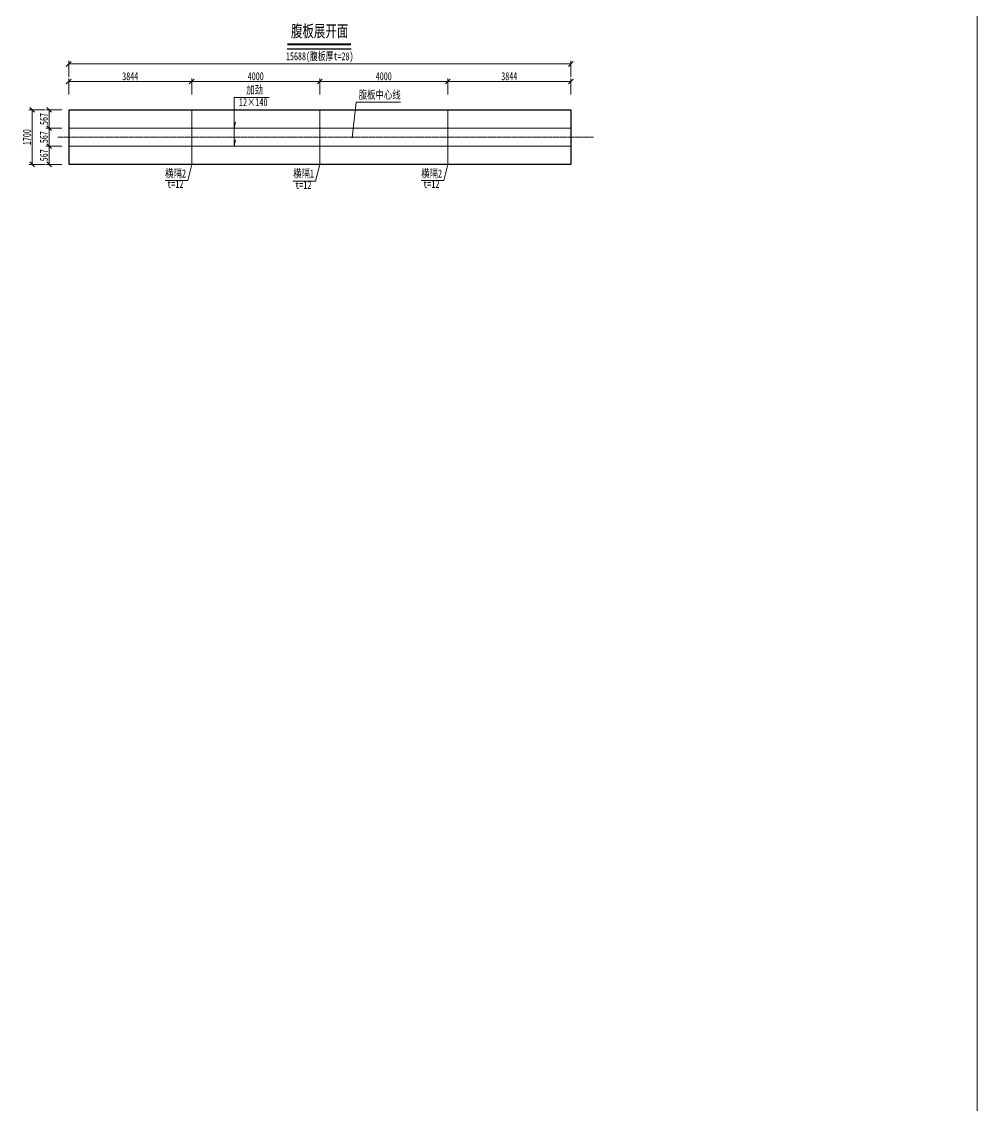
# Model space of a CAD drawing. Header units: millimetres. Extents: x -358959 to 47, y -122282 to 697692.
# Drawn here: x -191402 to -161541, y -46520 to -12662 of the extents above; entities that cross this region are included whole.
import ezdxf
from ezdxf.enums import TextEntityAlignment as Align

# ---------------------------------------------------------------- set-up
doc = ezdxf.new("R2010")
doc.units = ezdxf.units.MM
doc.header["$LTSCALE"] = 2
doc.header["$PDMODE"] = 34
doc.linetypes.add('CENTER2', pattern=[28.575, 19.05, -3.175, 3.175, -3.175])
doc.linetypes.add('DASHED', pattern=[0.75, 0.5, -0.25])
doc.layers.get('Defpoints').update_dxf_attribs({"color": 8, "lineweight": 9})
for name, color, linetype, lineweight in [('中心线', 7, 'CENTER2', 15), ('标注', 4, 'Continuous', 13), ('标注线及字体', 2, 'Continuous', 15), ('桥 构造粗实', 1, 'Continuous', 30), ('虚线', 4, 'DASHED', 15)]:
    doc.layers.add(name, color=color, linetype=linetype, lineweight=lineweight)
doc.styles.add('111', font='仿宋_GB2312.ttf', dxfattribs={"width": 0.7})
doc.styles.add('BM_Anno', font='仿宋_GB2312.ttf', dxfattribs={"width": 0.85})
doc.dimstyles.new('200', dxfattribs={"dimscale": 0, "dimtxt": 2.5, "dimasz": 1.5, "dimexe": 1, "dimexo": 1, "dimgap": 0.4, "dimtad": 1, "dimdec": 0, "dimdsep": 46, "dimtxsty": '111', "dimblk": 'OBLIQUE', "dimcen": 0, "dimclrd": 256, "dimclre": 256, "dimclrt": 256, "dimadec": 4, "dimazin": 0, "dimtfac": 1, "dimtdec": 0, "dimtmove": 2, "dimatfit": 3, "dimfxl": 4, "dimfxlon": 1, "dimtolj": 1, "dimlwd": -1, "dimlwe": -1, "dimarcsym": 0})

# ---------------------------------------------------------------- blocks, each defined once
blk = doc.blocks.new('_Oblique')
at = {"color": 0, "linetype": 'ByBlock', "lineweight": -2}
blk.add_line((-0.5, -0.5), (0.5, 0.5), dxfattribs=at)
blk = doc.blocks.new('*D112')
at = {"layer": 'Defpoints', "color": 0, "ltscale": 5, "transparency": 16777216}
for p in [(-189932, -15419), (-190543, -15986), (-189932, -15986)]:
    blk.add_point(p, dxfattribs=at)
at = {"layer": '标注', "ltscale": 5, "transparency": 16777216}
for p, q in [((-190143, -15419), (-190643, -15419)), ((-190543, -15419), (-190543, -15986)), ((-190143, -15986), (-190643, -15986))]:
    blk.add_line(p, q, dxfattribs=at)
at = {"layer": '标注', "ltscale": 5, "transparency": 16777216, "xscale": 149.9999999999999, "yscale": 149.9999999999999, "zscale": 149.9999999999999}
for p, rotation in [((-190543, -15419), 90), ((-190543, -15986), 270)]:
    blk.add_blockref('_Oblique', p, dxfattribs=dict(at, rotation=rotation))
at = {"layer": '标注', "ltscale": 5, "transparency": 16777216, "insert": (-190708, -15702), "char_height": 250, "attachment_point": 5, "rotation": 90, "style": '111'}
blk.add_mtext('\\A1;567', dxfattribs=at)
blk = doc.blocks.new('*D113')
at = {"layer": 'Defpoints', "color": 0, "ltscale": 5, "transparency": 16777216}
for p in [(-189932, -16552), (-190543, -17119), (-189932, -17119)]:
    blk.add_point(p, dxfattribs=at)
at = {"layer": '标注', "ltscale": 5, "transparency": 16777216}
for p, q in [((-190143, -16552), (-190643, -16552)), ((-190543, -16552), (-190543, -17119)), ((-190143, -17119), (-190643, -17119))]:
    blk.add_line(p, q, dxfattribs=at)
at = {"layer": '标注', "ltscale": 5, "transparency": 16777216, "xscale": 149.9999999999999, "yscale": 149.9999999999999, "zscale": 149.9999999999999}
for p, rotation in [((-190543, -16552), 90), ((-190543, -17119), 270)]:
    blk.add_blockref('_Oblique', p, dxfattribs=dict(at, rotation=rotation))
at = {"layer": '标注', "ltscale": 5, "transparency": 16777216, "insert": (-190708, -16836), "char_height": 250, "attachment_point": 5, "rotation": 90, "style": '111'}
blk.add_mtext('\\A1;567', dxfattribs=at)
blk = doc.blocks.new('*D114')
at = {"layer": 'Defpoints', "color": 0, "ltscale": 5, "transparency": 16777216}
for p in [(-191073, -15419), (-189932, -15419), (-189932, -17119)]:
    blk.add_point(p, dxfattribs=at)
at = {"layer": '标注', "ltscale": 5, "transparency": 16777216}
for p, q in [((-190673, -15419), (-191173, -15419)), ((-191073, -17119), (-191073, -15419)), ((-190673, -17119), (-191173, -17119))]:
    blk.add_line(p, q, dxfattribs=at)
at = {"layer": '标注', "ltscale": 5, "transparency": 16777216, "xscale": 149.9999999999999, "yscale": 149.9999999999999, "zscale": 149.9999999999999}
for p, rotation in [((-191073, -15419), 90), ((-191073, -17119), 270)]:
    blk.add_blockref('_Oblique', p, dxfattribs=dict(at, rotation=rotation))
at = {"layer": '标注', "ltscale": 5, "transparency": 16777216, "insert": (-191238, -16269), "char_height": 250, "attachment_point": 5, "rotation": 90, "style": '111'}
blk.add_mtext('\\A1;1700', dxfattribs=at)
blk = doc.blocks.new('*D115')
at = {"layer": 'Defpoints', "color": 0, "ltscale": 5, "transparency": 16777216}
for p in [(-182088, -14533), (-186088, -15419), (-182088, -15419)]:
    blk.add_point(p, dxfattribs=at)
at = {"layer": '标注', "ltscale": 5, "transparency": 16777216}
for p, q in [((-186088, -14933), (-186088, -14433)), ((-186088, -14533), (-182088, -14533)), ((-182088, -14933), (-182088, -14433))]:
    blk.add_line(p, q, dxfattribs=at)
at = {"layer": '标注', "ltscale": 5, "transparency": 16777216, "xscale": 149.9999999999999, "yscale": 149.9999999999999, "zscale": 149.9999999999999, "rotation": 180}
blk.add_blockref('_Oblique', (-186088, -14533), dxfattribs=at)
at = {"layer": '标注', "ltscale": 5, "transparency": 16777216, "xscale": 149.9999999999999, "yscale": 149.9999999999999, "zscale": 149.9999999999999}
blk.add_blockref('_Oblique', (-182088, -14533), dxfattribs=at)
at = {"layer": '标注', "ltscale": 5, "transparency": 16777216, "insert": (-184088, -14368), "char_height": 250, "attachment_point": 5, "style": '111'}
blk.add_mtext('\\A1;4000', dxfattribs=at)
blk = doc.blocks.new('*D116')
at = {"layer": 'Defpoints', "color": 0, "ltscale": 5, "transparency": 16777216}
for p in [(-189932, -14533), (-189932, -15419), (-186088, -15419)]:
    blk.add_point(p, dxfattribs=at)
at = {"layer": '标注', "ltscale": 5, "transparency": 16777216}
for p, q in [((-189932, -14933), (-189932, -14433)), ((-186088, -14533), (-189932, -14533)), ((-186088, -14933), (-186088, -14433))]:
    blk.add_line(p, q, dxfattribs=at)
at = {"layer": '标注', "ltscale": 5, "transparency": 16777216, "xscale": 149.9999999999999, "yscale": 149.9999999999999, "zscale": 149.9999999999999, "rotation": 180}
blk.add_blockref('_Oblique', (-189932, -14533), dxfattribs=at)
at = {"layer": '标注', "ltscale": 5, "transparency": 16777216, "xscale": 149.9999999999999, "yscale": 149.9999999999999, "zscale": 149.9999999999999}
blk.add_blockref('_Oblique', (-186088, -14533), dxfattribs=at)
at = {"layer": '标注', "ltscale": 5, "transparency": 16777216, "insert": (-188010, -14368), "char_height": 250, "attachment_point": 5, "style": '111'}
blk.add_mtext('\\A1;3844', dxfattribs=at)
blk = doc.blocks.new('*D117')
at = {"layer": 'Defpoints', "color": 0, "ltscale": 5, "transparency": 16777216}
for p in [(-174244, -13983), (-189932, -15419), (-174244, -15419)]:
    blk.add_point(p, dxfattribs=at)
at = {"layer": '标注', "ltscale": 5, "transparency": 16777216}
for p, q in [((-189932, -14383), (-189932, -13883)), ((-189932, -13983), (-174244, -13983)), ((-174244, -14383), (-174244, -13883))]:
    blk.add_line(p, q, dxfattribs=at)
at = {"layer": '标注', "ltscale": 5, "transparency": 16777216, "xscale": 149.9999999999999, "yscale": 149.9999999999999, "zscale": 149.9999999999999, "rotation": 180}
blk.add_blockref('_Oblique', (-189932, -13983), dxfattribs=at)
at = {"layer": '标注', "ltscale": 5, "transparency": 16777216, "xscale": 149.9999999999999, "yscale": 149.9999999999999, "zscale": 149.9999999999999}
blk.add_blockref('_Oblique', (-174244, -13983), dxfattribs=at)
at = {"layer": '标注', "ltscale": 5, "transparency": 16777216, "insert": (-182088, -13775), "char_height": 250, "attachment_point": 5, "style": '111'}
blk.add_mtext('\\A1;15688(腹板厚t=28)', dxfattribs=at)
blk = doc.blocks.new('*D118')
at = {"layer": 'Defpoints', "color": 0, "ltscale": 5, "transparency": 16777216}
for p in [(-178088, -14533), (-182088, -15419), (-178088, -15419)]:
    blk.add_point(p, dxfattribs=at)
at = {"layer": '标注', "ltscale": 5, "transparency": 16777216}
for p, q in [((-182088, -14933), (-182088, -14433)), ((-182088, -14533), (-178088, -14533)), ((-178088, -14933), (-178088, -14433))]:
    blk.add_line(p, q, dxfattribs=at)
at = {"layer": '标注', "ltscale": 5, "transparency": 16777216, "xscale": 149.9999999999999, "yscale": 149.9999999999999, "zscale": 149.9999999999999, "rotation": 180}
blk.add_blockref('_Oblique', (-182088, -14533), dxfattribs=at)
at = {"layer": '标注', "ltscale": 5, "transparency": 16777216, "xscale": 149.9999999999999, "yscale": 149.9999999999999, "zscale": 149.9999999999999}
blk.add_blockref('_Oblique', (-178088, -14533), dxfattribs=at)
at = {"layer": '标注', "ltscale": 5, "transparency": 16777216, "insert": (-180088, -14368), "char_height": 250, "attachment_point": 5, "style": '111'}
blk.add_mtext('\\A1;4000', dxfattribs=at)
blk = doc.blocks.new('*D119')
at = {"layer": 'Defpoints', "color": 0, "ltscale": 5, "transparency": 16777216}
for p in [(-174244, -14533), (-178088, -15419), (-174244, -15419)]:
    blk.add_point(p, dxfattribs=at)
at = {"layer": '标注', "ltscale": 5, "transparency": 16777216}
for p, q in [((-178088, -14933), (-178088, -14433)), ((-178088, -14533), (-174244, -14533)), ((-174244, -14933), (-174244, -14433))]:
    blk.add_line(p, q, dxfattribs=at)
at = {"layer": '标注', "ltscale": 5, "transparency": 16777216, "xscale": 149.9999999999999, "yscale": 149.9999999999999, "zscale": 149.9999999999999, "rotation": 180}
blk.add_blockref('_Oblique', (-178088, -14533), dxfattribs=at)
at = {"layer": '标注', "ltscale": 5, "transparency": 16777216, "xscale": 149.9999999999999, "yscale": 149.9999999999999, "zscale": 149.9999999999999}
blk.add_blockref('_Oblique', (-174244, -14533), dxfattribs=at)
at = {"layer": '标注', "ltscale": 5, "transparency": 16777216, "insert": (-176166, -14368), "char_height": 250, "attachment_point": 5, "style": '111'}
blk.add_mtext('\\A1;3844', dxfattribs=at)
blk = doc.blocks.new('*D4003')
at = {"layer": 'Defpoints', "color": 0, "ltscale": 5, "transparency": 16777216}
for p in [(-189932, -15986), (-190543, -16552), (-189932, -16552)]:
    blk.add_point(p, dxfattribs=at)
at = {"layer": '标注', "ltscale": 5, "transparency": 16777216}
for p, q in [((-190143, -15986), (-190643, -15986)), ((-190543, -15986), (-190543, -16552)), ((-190143, -16552), (-190643, -16552))]:
    blk.add_line(p, q, dxfattribs=at)
at = {"layer": '标注', "ltscale": 5, "transparency": 16777216, "xscale": 149.9999999999999, "yscale": 149.9999999999999, "zscale": 149.9999999999999}
for p, rotation in [((-190543, -15986), 90), ((-190543, -16552), 270)]:
    blk.add_blockref('_Oblique', p, dxfattribs=dict(at, rotation=rotation))
at = {"layer": '标注', "ltscale": 5, "transparency": 16777216, "insert": (-190708, -16269), "char_height": 250, "attachment_point": 5, "rotation": 90, "style": '111'}
blk.add_mtext('\\A1;567', dxfattribs=at)

msp = doc.modelspace()

# ---------------------------------------------------------------- linework, layer by layer
at = {"color": 4}
msp.add_line((-183103.3, -13505.9), (-181106.5, -13505.9), dxfattribs=at)
at = {"color": 6, "const_width": 66.7}
msp.add_lwpolyline([(-183103.3, -13372.6), (-181106.5, -13372.6)], dxfattribs=at)
at = {"layer": '中心线', "ltscale": 0.2}
msp.add_line((-190271.2, -16269.1), (-173530.2, -16269.1), dxfattribs=at)
at = {"layer": '标注', "ltscale": 5}
msp.add_line((-161541.3, 29242), (-161541.3, -122282.1), dxfattribs=at)
at = {"layer": '标注'}
for p, q in [((-184762.4, -16552.4), (-184762.4, -15032)), ((-184762.4, -15032), (-183668.3, -15032)), ((-181071.9, -16294.1), (-180947.2, -15179.5)), ((-180947.2, -15179.5), (-179560.9, -15179.5)), ((-184762.4, -15985.7), (-184720.1, -15792)), ((-184762.4, -16552.4), (-184720.1, -16358.7)), ((-186087.6, -17119.1), (-186213.3, -17619)), ((-182087.6, -17119.1), (-182219.6, -17644.2)), ((-178087.6, -17119.1), (-178213.3, -17619)), ((-186920.6, -17619), (-186213.3, -17619)), ((-182926.9, -17644.2), (-182219.6, -17644.2)), ((-178920.6, -17619), (-178213.3, -17619))]:
    msp.add_line(p, q, dxfattribs=at)
at = {"layer": '桥 构造粗实'}
for p, q in [((-189931.6, -15419.1), (-189931.6, -17119.1)), ((-189931.6, -15419.1), (-174243.6, -15419.1)), ((-174243.6, -15419.1), (-174243.6, -17119.1)), ((-174243.6, -17119.1), (-189931.6, -17119.1))]:
    msp.add_line(p, q, dxfattribs=at)
at = {"layer": '虚线', "color": 2, "ltscale": 2}
for p, q in [((-186087.6, -15419.1), (-186087.6, -17119.1)), ((-182087.6, -15419.1), (-182087.6, -17119.1)), ((-178087.6, -15419.1), (-178087.6, -17119.1))]:
    msp.add_line(p, q, dxfattribs=at)
at = {"layer": '虚线', "ltscale": 2}
for p, q in [((-189931.6, -15985.7), (-174243.6, -15985.7)), ((-189931.6, -16552.4), (-174243.6, -16552.4))]:
    msp.add_line(p, q, dxfattribs=at)

# ---------------------------------------------------------------- texts
at = {"layer": '标注', "linetype": 'DASHED', "style": 'BM_Anno', "width": 0.75}
for s, p in [('加劲', (-184385.7, -14990.4)), ('腹板中心线', (-180871.5, -15145.1)), ('12×140', (-184612.4, -15375.4)), ('横隔2', (-186919.2, -17607)), ('横隔1', (-182919.2, -17607)), ('横隔2', (-178919.2, -17607)), ('t=12', (-186856.3, -17928.7)), ('t=12', (-182856.3, -17960.1)), ('t=12', (-178856.3, -17928.7))]:
    msp.add_text(s, height=250, dxfattribs=at).set_placement(p, align=Align.BOTTOM_LEFT)
at = {"layer": '标注线及字体', "color": 0, "style": '111', "width": 0.7}
msp.add_text('腹板展开面', height=375, dxfattribs=at).set_placement((-182091.1, -12948), align=Align.MIDDLE)

# ---------------------------------------------------------------- dimensions: what is measured, and where the dimension line sits
at = {"layer": '标注', "ltscale": 5}
dim = msp.add_linear_dim(base=(-174243.6, -13982.9), p1=(-189931.6, -15419.1), p2=(-174243.6, -15419.1), text='<>(腹板厚t=28)', dimstyle='200', override={"dimscale": 100, "dimarcsym": 1}, dxfattribs=at)
dim.commit()
dim.dimension.update_dxf_attribs({"geometry": '*D117', "text_midpoint": (-182087.6, -13774.7)})
for base, p1, p2, picture, middle in [((-189931.6, -14533.1), (-186087.6, -15419.1), (-189931.6, -15419.1), '*D116', (-188009.6, -14368.1)), ((-182087.6, -14533.1), (-186087.6, -15419.1), (-182087.6, -15419.1), '*D115', (-184087.6, -14368.1)), ((-178087.6, -14533.1), (-182087.6, -15419.1), (-178087.6, -15419.1), '*D118', (-180087.6, -14368.1)), ((-174243.6, -14533.1), (-178087.6, -15419.1), (-174243.6, -15419.1), '*D119', (-176165.6, -14368.1))]:
    dim = msp.add_linear_dim(base=base, p1=p1, p2=p2, dimstyle='200', override={"dimscale": 100, "dimarcsym": 1}, dxfattribs=at)
    dim.commit()
    dim.dimension.update_dxf_attribs({"geometry": picture, "text_midpoint": middle})
for base, p1, p2, picture, middle in [((-191072.6, -15419.1), (-189931.6, -17119.1), (-189931.6, -15419.1), '*D114', (-191237.6, -16269.1)), ((-190543.3, -15985.7), (-189931.6, -15419.1), (-189931.6, -15985.7), '*D112', (-190708.3, -15702.4)), ((-190543.3, -16552.4), (-189931.6, -15985.7), (-189931.6, -16552.4), '*D4003', (-190708.3, -16269.1)), ((-190543.3, -17119.1), (-189931.6, -16552.4), (-189931.6, -17119.1), '*D113', (-190708.3, -16835.7))]:
    dim = msp.add_linear_dim(base=base, p1=p1, p2=p2, angle=90, dimstyle='200', override={"dimscale": 100, "dimarcsym": 1}, dxfattribs=at)
    dim.commit()
    dim.dimension.update_dxf_attribs({"geometry": picture, "text_midpoint": middle})

doc.saveas('drawing.dxf')
